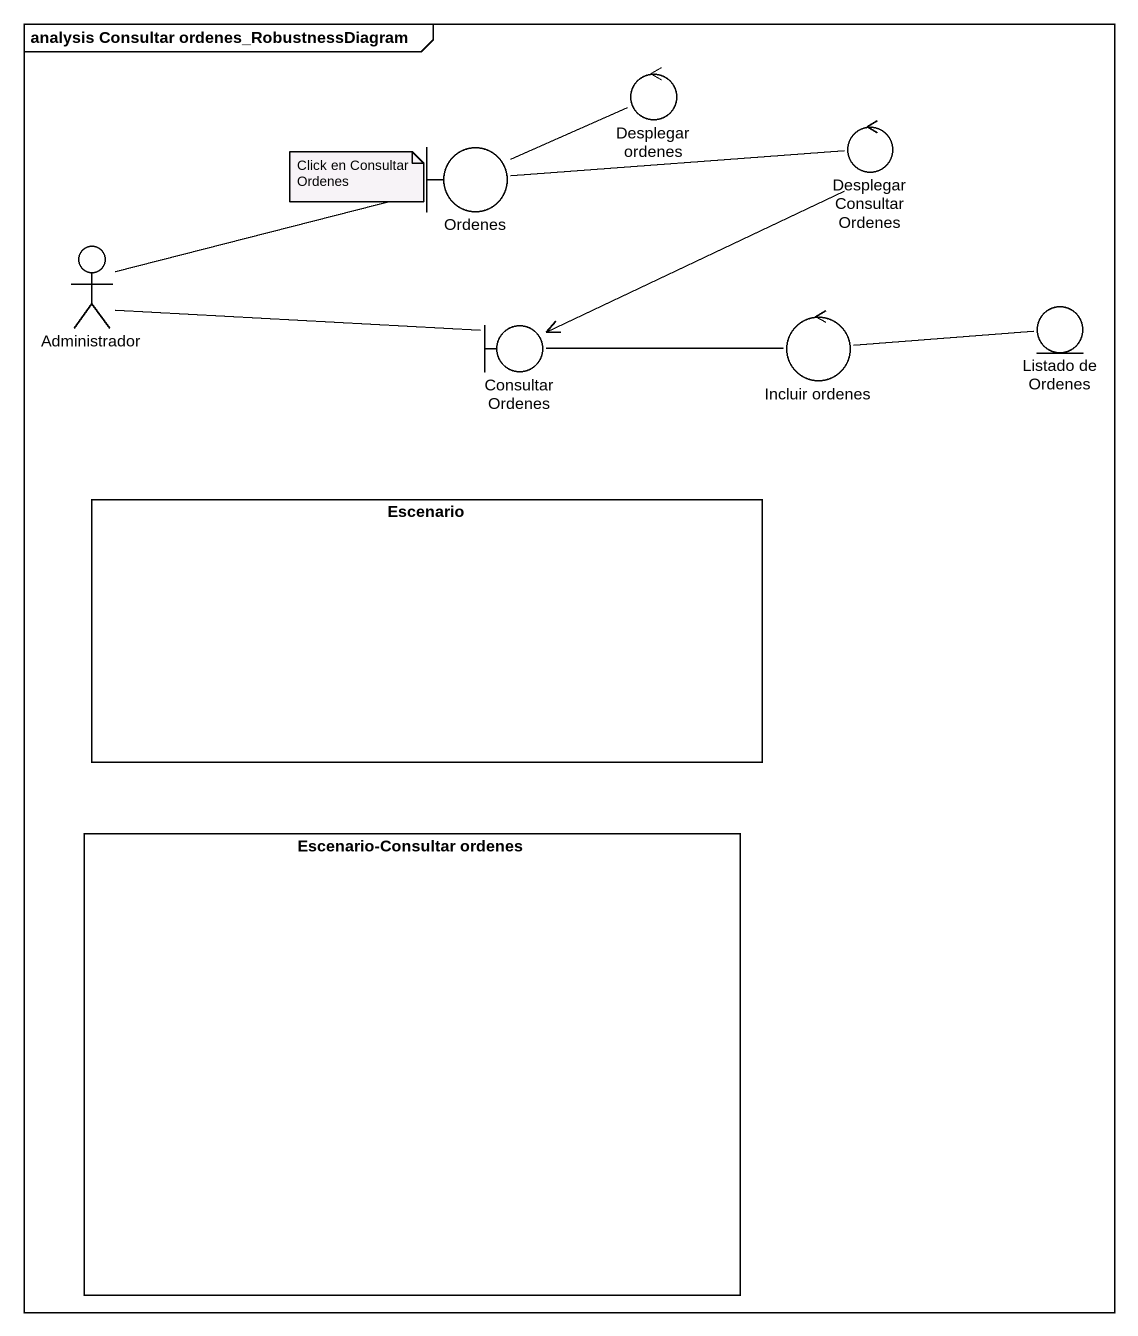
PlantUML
@startuml
mainframe analysis Consultar ordenes_RobustnessDiagram
control "Desplegar ordenes" as Desplegar_ordenes
boundary Ordenes
control "Desplegar Consultar Ordenes" as Desplegar_Consultar_Ordenes
actor Administrador
boundary "Consultar Ordenes" as Consultar_Ordenes
control "Incluir ordenes" as Incluir_ordenes
entity "Listado de Ordenes" as Listado_de_Ordenes
rectangle Escenario
rectangle "Escenario-Consultar ordenes" as Escenario_Consultar_ordenes
Desplegar_ordenes -left- Ordenes
Ordenes -right- Desplegar_Consultar_Ordenes
Desplegar_Consultar_Ordenes -left-> Consultar_Ordenes
Administrador -right- Ordenes
Administrador -right- Consultar_Ordenes
Consultar_Ordenes -right- Incluir_ordenes
Incluir_ordenes -right- Listado_de_Ordenes
note as N1
  Click en Consultar Ordenes
end note
@enduml
